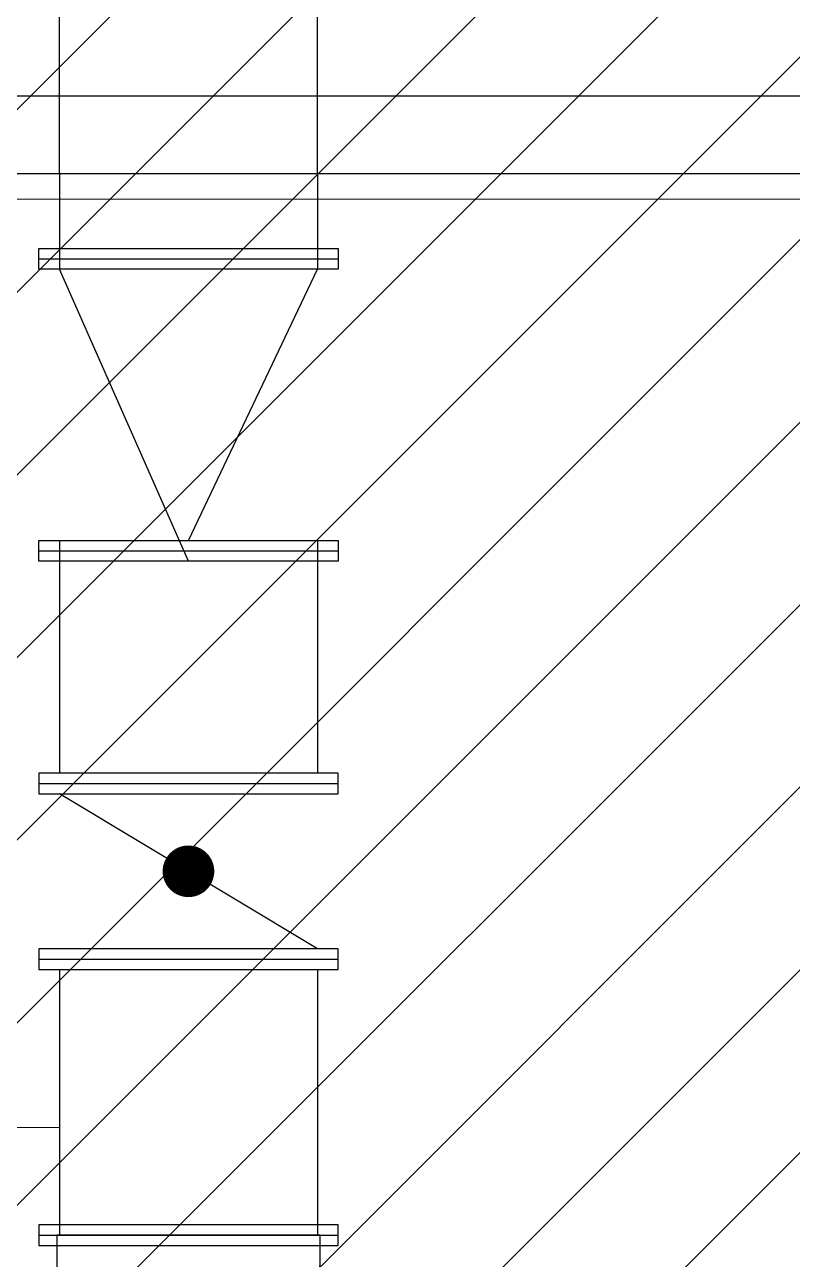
# Model space of a CAD drawing. Header units: inches. Extents: x 66516 to 131389, y 89316 to 134980.
# Drawn here: x 115260 to 116746, y 102308 to 104699 of the extents above; entities that cross this region are included whole.
import ezdxf

# ---------------------------------------------------------------- set-up
doc = ezdxf.new("R2010")
doc.units = ezdxf.units.IN
doc.header["$MEASUREMENT"] = 0
doc.linetypes.add('CENTER', pattern=[2, 1.25, -0.25, 0.25, -0.25])
doc.layers.add('DIM', color=251, linetype='Continuous', lineweight=0)
for name, color, linetype in [('M-HVAC-EQPM-NEW', 5, 'Continuous'), ('M-X-BKGD', 8, 'Continuous'), ('PIPE FLOOR PLAN', 252, 'Continuous')]:
    doc.layers.add(name, color=color, linetype=linetype)

# ---------------------------------------------------------------- blocks, each defined once
blk = doc.blocks.new('123')
at = {"layer": 'DIM', "lineweight": 0}
for p, q in [((-774370.9, -1059126.2), (-774370.9, -1062176.2)), ((-774370.9, -1059126.2), (-774370.9, -1062176.2)), ((-774220.9, -1059126.2), (-774220.9, -1072676.2)), ((-774220.9, -1059126.2), (-774220.9, -1072676.2))]:
    blk.add_line(p, q, dxfattribs=at)
at = {"layer": 'PIPE FLOOR PLAN', "color": 8}
blk.add_line((-774370.9, -1059126.2), (-774370.9, -1062176.2), dxfattribs=at)
blk.add_line((-774370.9, -1059126.2), (-774370.9, -1062176.2), dxfattribs=at)
blk.add_lwpolyline([(-774220.9, -1058401.2), (-774220.9, -1072676.2), (-774120.9, -1072676.2)], dxfattribs=at)
blk.add_lwpolyline([(-774220.9, -1058401.2), (-774220.9, -1072676.2), (-774120.9, -1072676.2)], dxfattribs=at)
blk = doc.blocks.new('PT-PA')
at = {"layer": 'DIM', "color": 2}
for p, q in [((175464.7, 21566.2), (175464.7, 20729.8)), ((175490.3, 21091.7), (175439.1, 21091.7)), ((175490.3, 21058.6), (175439.1, 21058.6)), ((175375.4, 21011.8), (175375.4, 20960.5)), ((175408.5, 21011.8), (175408.5, 20960.5)), ((175464.7, 20985.6), (175239.3, 20985.6)), ((175490.3, 20835.9), (175439.1, 20835.9)), ((175490.3, 20802.8), (175439.1, 20802.8)), ((175375.4, 20755.9), (175375.4, 20704.7)), ((175408.5, 20755.9), (175408.5, 20704.7)), ((175464.7, 20729.8), (175239.3, 20729.8))]:
    blk.add_line(p, q, dxfattribs=at)
for centre in [(175156.7, 20985.6), (175156.7, 20729.8)]:
    blk.add_circle(centre, 82.6, dxfattribs=at)

msp = doc.modelspace()

# ---------------------------------------------------------------- hatches: boundary and pattern name
at = {"layer": 'M-HVAC-EQPM-NEW'}
h = msp.add_hatch(dxfattribs=at)
h.set_pattern_fill('ANSI31', color=8, scale=2000)
h.set_pattern_definition([(45, (-70994.24, -96907.33), (-176.7767, 176.7767), [])])
h.paths.add_polyline_path([(113332, 112105.4), (128502.5, 112216.3), (128502.5, 109594.2), (128492, 100218.8), (113321.5, 100107.9)])

# ---------------------------------------------------------------- linework, layer by layer
at = {"layer": 'M-X-BKGD', "color": 8, "linetype": 'Continuous', "ltscale": 10}
for p, q in [((115326.6, 104410.8), (115326.6, 105340.2)), ((115826.6, 104410.8), (115826.6, 105340.2)), ((115326.6, 104410.8), (115326.6, 104225.2)), ((115826.6, 104410.8), (115826.6, 104225.2)), ((115576.6, 103660.2), (115326.6, 104225.2)), ((115576.6, 103700.2), (115826.6, 104225.2)), ((115326.6, 103700.2), (115326.6, 103249.3)), ((115826.6, 103700.2), (115826.6, 103249.3)), ((115326.6, 102869.3), (115326.6, 102355)), ((115826.6, 102869.3), (115826.6, 102355))]:
    msp.add_line(p, q, dxfattribs=at)
at = {"layer": 'M-X-BKGD', "color": 8, "linetype": 'Continuous'}
for p, q in [((115286.6, 104245.2), (115866.6, 104245.2)), ((115286.6, 103680.2), (115866.6, 103680.2)), ((115386.6, 103680.2), (115766.6, 103680.2)), ((115286.6, 103229.3), (115866.6, 103229.3)), ((115386.6, 103229.3), (115766.6, 103229.3)), ((115286.6, 102889.3), (115866.6, 102889.3)), ((115286.6, 102355), (115866.6, 102355))]:
    msp.add_line(p, q, dxfattribs=at)
at = {"layer": 'M-X-BKGD', "color": 8}
msp.add_line((115826.6, 102909.3), (115326.6, 103209.3), dxfattribs=at)
at = {"layer": 'M-X-BKGD', "color": 8, "linetype": 'Continuous', "lineweight": 0, "ltscale": 10}
msp.add_lwpolyline([(128036.8, 104560.8), (109486.8, 104560.8), (109486.8, 128110.8), (128036.8, 128110.8)], close=True, dxfattribs=at)
msp.add_lwpolyline([(117536.8, 104360.8), (114486.8, 104360.8)], dxfattribs=at)
at = {"layer": 'M-X-BKGD', "color": 8, "linetype": 'Continuous', "ltscale": 100}
for points in [[(115286.6, 104225.2), (115286.6, 104265.2), (115866.6, 104265.2), (115866.6, 104225.2)], [(115286.6, 103660.2), (115286.6, 103700.2), (115866.6, 103700.2), (115866.6, 103660.2)], [(115286.6, 103249.3), (115286.6, 103209.3), (115866.6, 103209.3), (115866.6, 103249.3)], [(115286.6, 102909.3), (115286.6, 102869.3), (115866.6, 102869.3), (115866.6, 102909.3)], [(115286.6, 102375), (115286.6, 102335), (115866.6, 102335), (115866.6, 102375)]]:
    msp.add_lwpolyline(points, close=True, dxfattribs=at)
at = {"layer": 'M-X-BKGD', "color": 8, "linetype": 'CENTER', "const_width": 50}
msp.add_lwpolyline([(115576.6, 103084.3, 1), (115576.6, 103034.3, 1)], format="xyb", close=True, dxfattribs=at)
at = {"layer": 'M-X-BKGD', "color": 8}
msp.add_lwpolyline([(114914, 101540.6), (115067, 101540.6, 0.414214), (115831.4, 102305), (115831.4, 102355), (115321.8, 102355), (115321.8, 102305, -0.414214), (115067, 102050.2), (114914, 102050.2)], format="xyb", dxfattribs=at)

# ---------------------------------------------------------------- block references
at = {"layer": 'M-X-BKGD', "rotation": 90}
msp.add_blockref('123', (-944639.4, 878781.7), dxfattribs=at)
at = {"layer": 'M-X-BKGD', "color": 8, "rotation": 270}
msp.add_blockref('PT-PA', (93760.4, 278027.7), dxfattribs=at)

doc.saveas('drawing.dxf')
